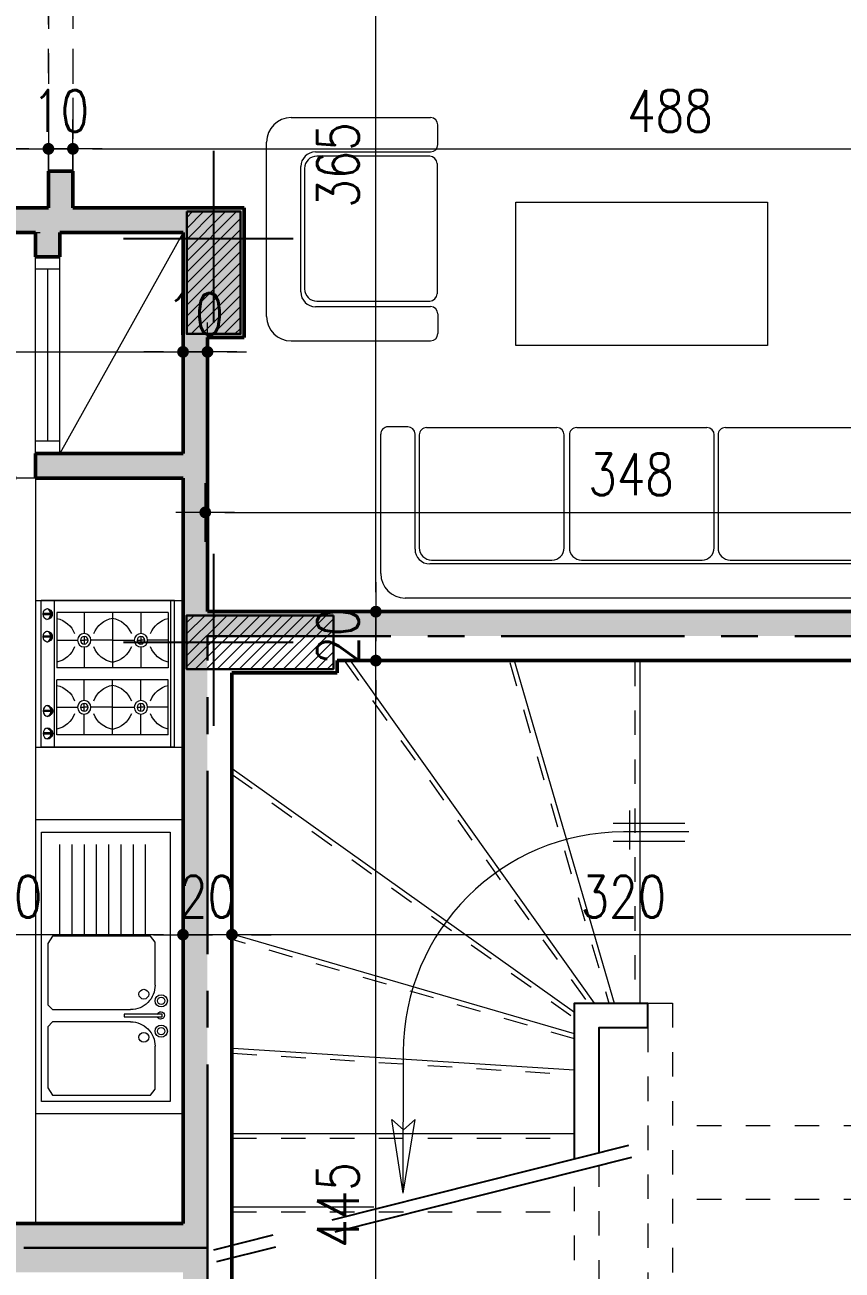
# Model space of a CAD drawing. Header units: millimetres. Extents: x 906 to 2589, y -1235 to -637.
# Drawn here: x 2552.77 to 2556.11, y -1220.7 to -1215.62 of the extents above; entities that cross this region are included whole.
import ezdxf

# ---------------------------------------------------------------- set-up
doc = ezdxf.new("R2010")
doc.units = ezdxf.units.MM
doc.linetypes.add('AXES', pattern=[2, 1.25, -0.25, 0.25, -0.25])
doc.linetypes.add('HIDDEN', pattern=[0.375, 0.25, -0.125])
doc.layers.get('DEFPOINTS').update_dxf_attribs({"color": 255, "lineweight": 13})
for name, color, linetype, lineweight in [('A-signe', 7, 'Continuous', 9), ('AXE LIMITE', 1, 'AXES', 30), ('DIM.', 4, 'Continuous', 25), ('ESCALIER', 7, 'Continuous', 20), ('FLECHE', 7, 'Continuous', 18), ('GARD- CORP', 7, 'Continuous', 25), ('inter2', 7, 'HIDDEN', 18), ('interrompu', 7, 'HIDDEN', 15), ('MENUISERIE', 7, 'Continuous', 13), ('MEUBLE', 35, 'Continuous', 15), ('MUR 0.5', 7, 'Continuous', 50), ('POTEAUX ARCH', 7, 'Continuous', 30), ('POTEAUX HACHURE', 7, 'Continuous', 15), ('SANITAIRE', 7, 'Continuous', 15)]:
    doc.layers.add(name, color=color, linetype=linetype, lineweight=lineweight)
for name, color, linetype in [('AXE', 7, 'AXES'), ('teinte 5', 200, 'Continuous'), ('TEINTE 6', 181, 'Continuous')]:
    doc.layers.add(name, color=color, linetype=linetype)
doc.styles.add('atef', font='romans.shx', dxfattribs={"width": 0.8})
doc.dimstyles.new('COTEXT', dxfattribs={"dimscale": 0, "dimtxt": 0.17, "dimasz": 0.08, "dimexe": 0.015, "dimexo": 0.015, "dimgap": 0.07, "dimtad": 1, "dimdec": 0, "dimlfac": 100, "dimzin": 0, "dimdsep": 46, "dimtxsty": 'atef', "dimblk": 'SIG2', "dimcen": 0.15, "dimse1": 1, "dimse2": 1, "dimclrd": 256, "dimclre": 6, "dimclrt": 2, "dimadec": 0, "dimazin": 0, "dimtfac": 0.5, "dimtdec": 0, "dimtix": 1, "dimtmove": 2, "dimatfit": 1, "dimldrblk": 'SIG2', "dimfxl": 0.18, "dimtolj": 1, "dimtzin": 0, "dimlwd": 18, "dimarcsym": 0})

# ---------------------------------------------------------------- blocks, each defined once
blk = doc.blocks.new('EVIER 1.20-0.60')
at = {"layer": 'SANITAIRE', "linetype": 'Continuous'}
blk.add_lwpolyline([(0, 0.6), (-1.2, 0.6), (-1.2, 0), (0, 0)], close=True, dxfattribs=at)
for points in [[(-1.15, 0.575), (-0.05, 0.575)], [(-1.15, 0.05), (-1.15, 0.575)], [(-0.05, 0.575), (-0.05, 0.05)], [(-1.095, 0.55), (-1.125, 0.53)], [(-1.125, 0.53), (-1.125, 0.13)], [(-0.845, 0.55), (-1.095, 0.55)], [(-0.825, 0.53), (-0.845, 0.55)], [(-0.825, 0.2111), (-0.825, 0.53)], [(-0.755, 0.55), (-0.775, 0.53)], [(-0.775, 0.53), (-0.775, 0.2111)], [(-0.505, 0.55), (-0.755, 0.55)], [(-0.475, 0.53), (-0.505, 0.55)], [(-0.475, 0.13), (-0.475, 0.53)], [(-0.475, 0.5), (-0.1, 0.5)], [(-0.475, 0.45), (-0.1, 0.45)], [(-0.475, 0.4), (-0.1, 0.4)], [(-0.475, 0.35), (-0.1, 0.35)], [(-0.475, 0.3), (-0.1, 0.3)], [(-0.794, 0.237), (-0.805, 0.237)], [(-0.805, 0.237), (-0.805, 0.082)], [(-0.794, 0.082), (-0.794, 0.237)], [(-0.475, 0.25), (-0.1, 0.25)], [(-0.475, 0.2), (-0.1, 0.2)], [(-1.125, 0.13), (-1.0999, 0.1111)], [(-1.0999, 0.1111), (-0.925, 0.1111)], [(-0.675, 0.1111), (-0.5001, 0.1111)], [(-0.5001, 0.111), (-0.475, 0.13)], [(-0.475, 0.15), (-0.1, 0.15)], [(-0.805, 0.082), (-0.794, 0.082)], [(-0.05, 0.05), (-1.15, 0.05)]]:
    blk.add_lwpolyline(points, dxfattribs=at)
for points in [[(-0.825, 0.2111, -0.414214), (-0.925, 0.1111)], [(-0.675, 0.1111, -0.414214), (-0.775, 0.2111)], [(-0.888, 0.1772, -1), (-0.888, 0.1372, -1), (-0.888, 0.1772)], [(-0.712, 0.1772, -1), (-0.712, 0.1372, -1), (-0.712, 0.1772)], [(-0.863, 0.111, -1), (-0.863, 0.061, -1), (-0.863, 0.111)], [(-0.7944, 0.1023, -5.432574), (-0.805, 0.1016)], [(-0.739, 0.111, -1), (-0.739, 0.061, -1), (-0.739, 0.111)], [(-0.863, 0.101, -1), (-0.863, 0.071, -1), (-0.863, 0.101)], [(-0.739, 0.101, -1), (-0.739, 0.071, -1), (-0.739, 0.101)]]:
    blk.add_lwpolyline(points, format="xyb", dxfattribs=at)
blk = doc.blocks.new('KITCHEN  AID 30')
for p, q in [((-150, 0), (150, 0)), ((-150, 0), (-150, -272.5)), ((150, 0), (150, -272.5)), ((-150, -7.5), (150, -7.5)), ((-125, -12.5), (-125, -240)), ((-125, -12.5), (-12, -12.5)), ((-68.5, -12.5), (-68.5, -54.5)), ((-12, -12.5), (-12, -240)), ((12, -12.5), (12, -240)), ((125, -12.5), (12, -12.5)), ((68.5, -12.5), (68.5, -54.5)), ((125, -12.5), (125, -240)), ((-125, -68.3), (-82.2, -68.3)), ((-76.3, -68.3), (-60.7, -68.3)), ((-68.5, -60.4), (-68.5, -68.3)), ((-68.5, -76.1), (-68.5, -68.3)), ((-54.8, -68.3), (-12, -68.3)), ((54.8, -68.3), (12, -68.3)), ((76.3, -68.3), (60.7, -68.3)), ((68.5, -60.4), (68.5, -68.3)), ((68.5, -76.1), (68.5, -68.3)), ((125, -68.3), (82.2, -68.3)), ((-68.5, -126.5), (-68.5, -82)), ((68.5, -126.5), (68.5, -82)), ((-125, -126.2), (-12, -126.2)), ((-68.5, -126), (-68.5, -170.5)), ((125, -126.2), (12, -126.2)), ((68.5, -126), (68.5, -170.5)), ((-68.5, -176.4), (-68.5, -184.2)), ((68.5, -176.4), (68.5, -184.2)), ((-125, -184.2), (-82.2, -184.2)), ((-76.3, -184.2), (-60.7, -184.2)), ((-68.5, -192.1), (-68.5, -184.2)), ((-68.5, -240), (-68.5, -198)), ((-54.8, -184.2), (-12, -184.2)), ((54.8, -184.2), (12, -184.2)), ((76.3, -184.2), (60.7, -184.2)), ((68.5, -192.1), (68.5, -184.2)), ((68.5, -240), (68.5, -198)), ((125, -184.2), (82.2, -184.2)), ((-150, -245), (150, -245)), ((-125, -240), (-12, -240)), ((-123.2, -252.5), (-123.2, -268.1)), ((-120.7, -252.5), (-120.7, -268.1)), ((-77.2, -252.5), (-77.2, -268.1)), ((-74.7, -252.5), (-74.7, -268.1)), ((125, -240), (12, -240)), ((74.7, -252.7), (74.7, -268.2)), ((77.2, -252.7), (77.2, -268.2)), ((120.7, -252.7), (120.7, -268.2)), ((123.2, -252.7), (123.2, -268.2)), ((-150, -272.5), (150, -272.5)), ((-120.7, -255.2), (-123.2, -255.2)), ((-74.7, -255.2), (-77.2, -255.2)), ((74.7, -255.4), (77.2, -255.4)), ((120.7, -255.4), (123.2, -255.4))]:
    blk.add_line(p, q)
for centre, radius in [((-68.5, -68.3), 13.7), ((-68.5, -68.3), 7.82), ((68.5, -68.3), 13.7), ((68.5, -68.3), 7.82), ((-68.5, -184.2), 13.7), ((-68.5, -184.2), 7.82), ((68.5, -184.2), 13.7), ((68.5, -184.2), 7.82)]:
    blk.add_circle(centre, radius)
for centre, start, end in [((-63.7, -1.3), 192.7674, 248.8188), ((-73.3, -1.3), 291.1812, 347.2326), ((73.3, -1.3), 192.7674, 248.8188), ((63.7, -1.3), 291.1812, 347.2326), ((-63.7, -135.2), 111.1812, 170.1161), ((-73.3, -135.2), 9.8839, 68.8188), ((73.3, -135.2), 111.1812, 170.1161), ((63.7, -135.2), 9.8839, 68.8188), ((-63.7, -117.3), 189.8839, 248.8188), ((-73.3, -117.3), 291.1812, 350.1161), ((73.3, -117.3), 189.8839, 248.8188), ((63.7, -117.3), 291.1812, 350.1161), ((-63.7, -251.2), 111.1812, 167.2326), ((-73.3, -251.2), 12.7674, 68.8188), ((73.3, -251.2), 111.1812, 167.2326), ((63.7, -251.2), 12.7674, 68.8188)]:
    blk.add_arc(centre, 50.7, start, end)
for centre in [(-122, -259.4), (-76, -259.4)]:
    blk.add_ellipse(centre, major_axis=(-11.1, 0), ratio=0.7838)
for centre, major_axis, ratio, start_param, end_param in [((-122, -261.2), (-11.1, 0), 0.7838, 3.244352, 6.180426), ((-122, -254.5), (-8.35, 0), 0.700025, 3.302477, 6.122301), ((-76, -261.2), (-11.1, 0), 0.7838, 3.244352, 6.180426), ((-76, -254.5), (-8.35, 0), 0.700025, 3.302477, 6.122301)]:
    blk.add_ellipse(centre, major_axis=major_axis, ratio=ratio, start_param=start_param, end_param=end_param)
at = {"extrusion": (0, 0, -1)}
for centre in [(76, -259.6), (122, -259.6)]:
    blk.add_ellipse(centre, major_axis=(11.1, 0), ratio=0.7838, dxfattribs=at)
for centre, major_axis, ratio, start_param, end_param in [((76, -261.4), (11.1, 0), 0.7838, 3.244352, 6.180426), ((76, -254.7), (8.35, 0), 0.700025, 3.302477, 6.122301), ((122, -261.4), (11.1, 0), 0.7838, 3.244352, 6.180426), ((122, -254.7), (8.35, 0), 0.700025, 3.302477, 6.122301)]:
    blk.add_ellipse(centre, major_axis=major_axis, ratio=ratio, start_param=start_param, end_param=end_param, dxfattribs=at)
blk = doc.blocks.new('SIG2')
at = {"layer": 'A-signe'}
for p, q in [((0, 1.5), (0, 0.5)), ((-1.5, 0), (-0.5, 0)), ((-0.5, 0), (0.5, 0)), ((0, 0.5), (0, -0.5)), ((0.5, 0), (1.5, 0)), ((0, -0.5), (0, -1.5))]:
    blk.add_line(p, q, dxfattribs=at)
at = {"layer": 'A-signe', "const_width": 0.3}
blk.add_lwpolyline([(-0.15, 0, 1), (0.15, 0, 1)], format="xyb", close=True, dxfattribs=at)
blk = doc.blocks.new('*D1216')
at = {"layer": 'DEFPOINTS', "color": 0, "transparency": 16777216}
for p in [(2552.8628, -1216.1226), (2548.6628, -1216.364), (2552.8628, -1216.364)]:
    blk.add_point(p, dxfattribs=at)
at = {"layer": 'DIM.', "lineweight": 18, "transparency": 16777216}
blk.add_line((2548.7428, -1216.1226), (2552.7828, -1216.1226), dxfattribs=at)
at = {"layer": 'DIM.', "lineweight": 18, "transparency": 16777216, "xscale": 0.08, "yscale": 0.08, "zscale": 0.08, "rotation": 180}
blk.add_blockref('SIG2', (2548.6628, -1216.1226), dxfattribs=at)
at = {"layer": 'DIM.', "lineweight": 18, "transparency": 16777216, "xscale": 0.08, "yscale": 0.08, "zscale": 0.08}
blk.add_blockref('SIG2', (2552.8628, -1216.1226), dxfattribs=at)
at = {"layer": 'DIM.', "color": 2, "transparency": 16777216, "insert": (2550.7628, -1215.9676), "char_height": 0.17, "attachment_point": 5, "style": 'atef'}
blk.add_mtext('\\A1;420', dxfattribs=at)
blk = doc.blocks.new('*D1217')
at = {"layer": 'DEFPOINTS', "color": 0, "transparency": 16777216}
for p in [(2552.9628, -1216.1226), (2552.8628, -1216.364), (2552.9628, -1216.364)]:
    blk.add_point(p, dxfattribs=at)
at = {"layer": 'DIM.', "lineweight": 18, "transparency": 16777216}
for p, q in [((2552.7828, -1216.1226), (2552.7028, -1216.1226)), ((2552.8628, -1216.1226), (2552.9628, -1216.1226)), ((2553.0428, -1216.1226), (2553.1228, -1216.1226))]:
    blk.add_line(p, q, dxfattribs=at)
at = {"layer": 'DIM.', "lineweight": 18, "transparency": 16777216, "xscale": 0.08, "yscale": 0.08, "zscale": 0.08}
blk.add_blockref('SIG2', (2552.8628, -1216.1226), dxfattribs=at)
at = {"layer": 'DIM.', "lineweight": 18, "transparency": 16777216, "xscale": 0.08, "yscale": 0.08, "zscale": 0.08, "rotation": 180}
blk.add_blockref('SIG2', (2552.9628, -1216.1226), dxfattribs=at)
at = {"layer": 'DIM.', "color": 2, "transparency": 16777216, "insert": (2552.9128, -1215.9676), "char_height": 0.17, "attachment_point": 5, "style": 'atef'}
blk.add_mtext('\\A1;10', dxfattribs=at)
blk = doc.blocks.new('*D1218')
at = {"layer": 'DEFPOINTS', "color": 0, "transparency": 16777216}
for p in [(2557.8428, -1216.1226), (2552.9628, -1216.364), (2557.8428, -1216.4353)]:
    blk.add_point(p, dxfattribs=at)
at = {"layer": 'DIM.', "lineweight": 18, "transparency": 16777216}
blk.add_line((2553.0428, -1216.1226), (2557.7628, -1216.1226), dxfattribs=at)
at = {"layer": 'DIM.', "lineweight": 18, "transparency": 16777216, "xscale": 0.08, "yscale": 0.08, "zscale": 0.08, "rotation": 180}
blk.add_blockref('SIG2', (2552.9628, -1216.1226), dxfattribs=at)
at = {"layer": 'DIM.', "lineweight": 18, "transparency": 16777216, "xscale": 0.08, "yscale": 0.08, "zscale": 0.08}
blk.add_blockref('SIG2', (2557.8428, -1216.1226), dxfattribs=at)
at = {"layer": 'DIM.', "color": 2, "transparency": 16777216, "insert": (2555.4028, -1215.9676), "char_height": 0.17, "attachment_point": 5, "style": 'atef'}
blk.add_mtext('\\A1;488', dxfattribs=at)
blk = doc.blocks.new('*D1111')
at = {"layer": 'DEFPOINTS', "color": 0, "transparency": 16777216}
for p in [(2554.2009, -1218.214), (2554.4844, -1218.214), (2554.1275, -1222.664)]:
    blk.add_point(p, dxfattribs=at)
at = {"layer": 'DIM.', "lineweight": 18, "transparency": 16777216}
blk.add_line((2554.2009, -1222.584), (2554.2009, -1218.294), dxfattribs=at)
at = {"layer": 'DIM.', "lineweight": 18, "transparency": 16777216, "xscale": 0.08, "yscale": 0.08, "zscale": 0.08}
for p, rotation in [((2554.2009, -1218.214), 90), ((2554.2009, -1222.664), 270)]:
    blk.add_blockref('SIG2', p, dxfattribs=dict(at, rotation=rotation))
at = {"layer": 'DIM.', "color": 2, "transparency": 16777216, "insert": (2554.0459, -1220.439), "char_height": 0.17, "attachment_point": 5, "rotation": 90, "style": 'atef'}
blk.add_mtext('\\A1;445', dxfattribs=at)
blk = doc.blocks.new('*D1112')
at = {"layer": 'DEFPOINTS', "color": 0, "transparency": 16777216}
for p in [(2554.2009, -1218.014), (2554.4211, -1218.014), (2554.4211, -1218.214)]:
    blk.add_point(p, dxfattribs=at)
at = {"layer": 'DIM.', "lineweight": 18, "transparency": 16777216}
for p, q in [((2554.2009, -1217.934), (2554.2009, -1217.854)), ((2554.2009, -1218.214), (2554.2009, -1218.014)), ((2554.2009, -1218.294), (2554.2009, -1218.374))]:
    blk.add_line(p, q, dxfattribs=at)
at = {"layer": 'DIM.', "lineweight": 18, "transparency": 16777216, "xscale": 0.08, "yscale": 0.08, "zscale": 0.08}
for p, rotation in [((2554.2009, -1218.014), 270), ((2554.2009, -1218.214), 90)]:
    blk.add_blockref('SIG2', p, dxfattribs=dict(at, rotation=rotation))
at = {"layer": 'DIM.', "color": 2, "transparency": 16777216, "insert": (2554.0459, -1218.114), "char_height": 0.17, "attachment_point": 5, "rotation": 90, "style": 'atef'}
blk.add_mtext('\\A1;20', dxfattribs=at)
blk = doc.blocks.new('*D1113')
at = {"layer": 'DEFPOINTS', "color": 0, "transparency": 16777216}
for p in [(2554.2009, -1214.364), (2554.4267, -1214.364), (2554.4211, -1218.014)]:
    blk.add_point(p, dxfattribs=at)
at = {"layer": 'DIM.', "lineweight": 18, "transparency": 16777216}
blk.add_line((2554.2009, -1217.934), (2554.2009, -1214.444), dxfattribs=at)
at = {"layer": 'DIM.', "lineweight": 18, "transparency": 16777216, "xscale": 0.08, "yscale": 0.08, "zscale": 0.08}
for p, rotation in [((2554.2009, -1214.364), 90), ((2554.2009, -1218.014), 270)]:
    blk.add_blockref('SIG2', p, dxfattribs=dict(at, rotation=rotation))
at = {"layer": 'DIM.', "color": 2, "transparency": 16777216, "insert": (2554.0459, -1216.189), "char_height": 0.17, "attachment_point": 5, "rotation": 90, "style": 'atef'}
blk.add_mtext('\\A1;365', dxfattribs=at)
blk = doc.blocks.new('*D1166')
at = {"layer": 'DEFPOINTS', "color": 0, "transparency": 16777216}
for p in [(2553.6128, -1218.9031), (2553.6128, -1219.334), (2556.8128, -1219.6926)]:
    blk.add_point(p, dxfattribs=at)
at = {"layer": 'DIM.', "lineweight": 18, "transparency": 16777216}
blk.add_line((2556.7328, -1219.334), (2553.6928, -1219.334), dxfattribs=at)
at = {"layer": 'DIM.', "lineweight": 18, "transparency": 16777216, "xscale": 0.08, "yscale": 0.08, "zscale": 0.08, "rotation": 180}
blk.add_blockref('SIG2', (2553.6128, -1219.334), dxfattribs=at)
at = {"layer": 'DIM.', "lineweight": 18, "transparency": 16777216, "xscale": 0.08, "yscale": 0.08, "zscale": 0.08}
blk.add_blockref('SIG2', (2556.8128, -1219.334), dxfattribs=at)
at = {"layer": 'DIM.', "color": 2, "transparency": 16777216, "insert": (2555.2128, -1219.179), "char_height": 0.17, "attachment_point": 5, "style": 'atef'}
blk.add_mtext('\\A1;320', dxfattribs=at)
blk = doc.blocks.new('*D1307')
at = {"layer": 'DEFPOINTS', "color": 0, "transparency": 16777216}
for p in [(2553.4128, -1218.6896), (2553.6128, -1218.8884), (2553.4128, -1219.334)]:
    blk.add_point(p, dxfattribs=at)
at = {"layer": 'DIM.', "lineweight": 18, "transparency": 16777216}
for p, q in [((2553.3328, -1219.334), (2553.2528, -1219.334)), ((2553.6128, -1219.334), (2553.4128, -1219.334)), ((2553.6928, -1219.334), (2553.7728, -1219.334))]:
    blk.add_line(p, q, dxfattribs=at)
at = {"layer": 'DIM.', "lineweight": 18, "transparency": 16777216, "xscale": 0.08, "yscale": 0.08, "zscale": 0.08}
blk.add_blockref('SIG2', (2553.4128, -1219.334), dxfattribs=at)
at = {"layer": 'DIM.', "lineweight": 18, "transparency": 16777216, "xscale": 0.08, "yscale": 0.08, "zscale": 0.08, "rotation": 180}
blk.add_blockref('SIG2', (2553.6128, -1219.334), dxfattribs=at)
at = {"layer": 'DIM.', "color": 2, "transparency": 16777216, "insert": (2553.5128, -1219.179), "char_height": 0.17, "attachment_point": 5, "style": 'atef'}
blk.add_mtext('\\A1;20', dxfattribs=at)
blk = doc.blocks.new('*D1308')
at = {"layer": 'DEFPOINTS', "color": 0, "transparency": 16777216}
for p in [(2553.4128, -1218.6896), (2551.9128, -1219.264), (2551.9128, -1219.334)]:
    blk.add_point(p, dxfattribs=at)
at = {"layer": 'DIM.', "lineweight": 18, "transparency": 16777216}
blk.add_line((2553.3328, -1219.334), (2551.9928, -1219.334), dxfattribs=at)
at = {"layer": 'DIM.', "lineweight": 18, "transparency": 16777216, "xscale": 0.08, "yscale": 0.08, "zscale": 0.08, "rotation": 180}
blk.add_blockref('SIG2', (2551.9128, -1219.334), dxfattribs=at)
at = {"layer": 'DIM.', "lineweight": 18, "transparency": 16777216, "xscale": 0.08, "yscale": 0.08, "zscale": 0.08}
blk.add_blockref('SIG2', (2553.4128, -1219.334), dxfattribs=at)
at = {"layer": 'DIM.', "color": 2, "transparency": 16777216, "insert": (2552.6628, -1219.179), "char_height": 0.17, "attachment_point": 5, "style": 'atef'}
blk.add_mtext('\\A1;150', dxfattribs=at)
blk = doc.blocks.new('*D1309')
at = {"layer": 'DEFPOINTS', "color": 0, "transparency": 16777216}
for p in [(2553.4128, -1216.9524), (2550.9128, -1217.268), (2553.4128, -1217.268)]:
    blk.add_point(p, dxfattribs=at)
at = {"layer": 'DIM.', "lineweight": 18, "transparency": 16777216}
blk.add_line((2550.9928, -1216.9524), (2553.3328, -1216.9524), dxfattribs=at)
at = {"layer": 'DIM.', "lineweight": 18, "transparency": 16777216, "xscale": 0.08, "yscale": 0.08, "zscale": 0.08, "rotation": 180}
blk.add_blockref('SIG2', (2550.9128, -1216.9524), dxfattribs=at)
at = {"layer": 'DIM.', "lineweight": 18, "transparency": 16777216, "xscale": 0.08, "yscale": 0.08, "zscale": 0.08}
blk.add_blockref('SIG2', (2553.4128, -1216.9524), dxfattribs=at)
at = {"layer": 'DIM.', "color": 2, "transparency": 16777216, "insert": (2552.1628, -1216.7974), "char_height": 0.17, "attachment_point": 5, "style": 'atef'}
blk.add_mtext('\\A1;250', dxfattribs=at)
blk = doc.blocks.new('*D1310')
at = {"layer": 'DEFPOINTS', "color": 0, "transparency": 16777216}
for p in [(2553.5128, -1216.9524), (2553.4128, -1217.268), (2553.5128, -1218.014)]:
    blk.add_point(p, dxfattribs=at)
at = {"layer": 'DIM.', "lineweight": 18, "transparency": 16777216}
for p, q in [((2553.3328, -1216.9524), (2553.2528, -1216.9524)), ((2553.4128, -1216.9524), (2553.5128, -1216.9524)), ((2553.5928, -1216.9524), (2553.6728, -1216.9524))]:
    blk.add_line(p, q, dxfattribs=at)
at = {"layer": 'DIM.', "lineweight": 18, "transparency": 16777216, "xscale": 0.08, "yscale": 0.08, "zscale": 0.08}
blk.add_blockref('SIG2', (2553.4128, -1216.9524), dxfattribs=at)
at = {"layer": 'DIM.', "lineweight": 18, "transparency": 16777216, "xscale": 0.08, "yscale": 0.08, "zscale": 0.08, "rotation": 180}
blk.add_blockref('SIG2', (2553.5128, -1216.9524), dxfattribs=at)
at = {"layer": 'DIM.', "color": 2, "transparency": 16777216, "insert": (2553.4628, -1216.7974), "char_height": 0.17, "attachment_point": 5, "style": 'atef'}
blk.add_mtext('\\A1;10', dxfattribs=at)
blk = doc.blocks.new('*D1167')
at = {"layer": 'DEFPOINTS', "color": 0, "transparency": 16777216}
for p in [(2556.9842, -1217.6083), (2553.5038, -1218.67), (2556.9842, -1218.67)]:
    blk.add_point(p, dxfattribs=at)
at = {"layer": 'DIM.', "lineweight": 18, "transparency": 16777216}
blk.add_line((2553.5838, -1217.6083), (2556.9042, -1217.6083), dxfattribs=at)
at = {"layer": 'DIM.', "lineweight": 18, "transparency": 16777216, "xscale": 0.08, "yscale": 0.08, "zscale": 0.08, "rotation": 180}
blk.add_blockref('SIG2', (2553.5038, -1217.6083), dxfattribs=at)
at = {"layer": 'DIM.', "lineweight": 18, "transparency": 16777216, "xscale": 0.08, "yscale": 0.08, "zscale": 0.08}
blk.add_blockref('SIG2', (2556.9842, -1217.6083), dxfattribs=at)
at = {"layer": 'DIM.', "color": 2, "transparency": 16777216, "insert": (2555.244, -1217.4533), "char_height": 0.17, "attachment_point": 5, "style": 'atef'}
blk.add_mtext('\\A1;348', dxfattribs=at)
blk = doc.blocks.new('*D1334')
at = {"layer": 'DEFPOINTS', "color": 0, "transparency": 16777216}
for p in [(2552.7085, -1216.464), (2552.8099, -1216.464), (2552.8099, -1217.4679)]:
    blk.add_point(p, dxfattribs=at)
at = {"layer": 'DIM.', "lineweight": 18, "transparency": 16777216}
blk.add_line((2552.7085, -1217.3879), (2552.7085, -1216.544), dxfattribs=at)
at = {"layer": 'DIM.', "lineweight": 18, "transparency": 16777216, "xscale": 0.08, "yscale": 0.08, "zscale": 0.08}
for p, rotation in [((2552.7085, -1216.464), 90), ((2552.7085, -1217.4679), 270)]:
    blk.add_blockref('SIG2', p, dxfattribs=dict(at, rotation=rotation))
at = {"layer": 'DIM.', "color": 2, "transparency": 16777216, "insert": (2552.5535, -1216.966), "char_height": 0.17, "attachment_point": 5, "rotation": 90, "style": 'atef'}
blk.add_mtext('\\A1;100', dxfattribs=at)
blk = doc.blocks.new('Sofa3P')
for p, q in [((-0.9625, 0), (0.9625, 0)), ((-1.0625, -0.1), (-1.0625, -0.6699)), ((1.0625, -0.1), (1.0625, -0.6699)), ((-0.8625, -0.14), (0.8625, -0.14)), ((-0.9225, -0.2), (-0.9225, -0.6699)), ((-0.3659, -0.1553), (-0.8582, -0.1553)), ((0.2417, -0.1553), (-0.2505, -0.1553)), ((0.855, -0.1553), (0.3627, -0.1553)), ((0.9225, -0.2), (0.9225, -0.6699)), ((-0.9082, -0.2053), (-0.9082, -0.6667)), ((-0.3159, -0.6667), (-0.3159, -0.2053)), ((-0.3005, -0.2053), (-0.3005, -0.6667)), ((0.2917, -0.6667), (0.2917, -0.2053)), ((0.3127, -0.2053), (0.3127, -0.6667)), ((0.905, -0.6667), (0.905, -0.2053)), ((-0.9525, -0.6999), (-1.0325, -0.6999)), ((-0.3459, -0.6967), (-0.8782, -0.6967)), ((0.2617, -0.6967), (-0.2705, -0.6967)), ((0.875, -0.6967), (0.3427, -0.6967)), ((0.9525, -0.6999), (1.0325, -0.6999))]:
    blk.add_line(p, q)
for centre, radius, start, end in [((-0.9625, -0.1), 0.1, 90, 180), ((0.9625, -0.1), 0.1, 0, 90), ((-0.8625, -0.2), 0.06, 90, 180), ((0.8625, -0.2), 0.06, 0, 90), ((-0.8582, -0.2053), 0.05, 90, 180), ((-0.3659, -0.2053), 0.05, 0, 90), ((-0.2505, -0.2053), 0.05, 90, 180), ((0.2417, -0.2053), 0.05, 0, 90), ((0.3627, -0.2053), 0.05, 90, 180), ((0.855, -0.2053), 0.05, 0, 90), ((-1.0325, -0.6699), 0.03, 180, 270), ((-0.9525, -0.6699), 0.03, 270, 0), ((-0.8782, -0.6667), 0.03, 180, 270), ((-0.3459, -0.6667), 0.03, 270, 0), ((-0.2705, -0.6667), 0.03, 180, 270), ((0.2617, -0.6667), 0.03, 270, 0), ((0.3427, -0.6667), 0.03, 180, 270), ((0.875, -0.6667), 0.03, 270, 0), ((0.9525, -0.6699), 0.03, 180, 270), ((1.0325, -0.6699), 0.03, 270, 0)]:
    blk.add_arc(centre, radius, start, end)
blk = doc.blocks.new('Sofa1P')
for p, q in [((-0.3562, 0), (0.3562, 0)), ((-0.4562, -0.1), (-0.4562, -0.6699)), ((0.4562, -0.1), (0.4562, -0.6699)), ((-0.2563, -0.14), (0.2563, -0.14)), ((-0.3162, -0.2), (-0.3162, -0.6699)), ((0.2487, -0.1553), (-0.2436, -0.1553)), ((0.3162, -0.2), (0.3162, -0.6699)), ((-0.2936, -0.2053), (-0.2936, -0.6667)), ((0.2987, -0.6667), (0.2987, -0.2053)), ((-0.3462, -0.6999), (-0.4262, -0.6999)), ((0.2687, -0.6967), (-0.2636, -0.6967)), ((0.3462, -0.6999), (0.4262, -0.6999))]:
    blk.add_line(p, q)
for centre, radius, start, end in [((-0.3562, -0.1), 0.1, 90, 180), ((0.3562, -0.1), 0.1, 0, 90), ((-0.2563, -0.2), 0.06, 90, 180), ((0.2563, -0.2), 0.06, 0, 90), ((-0.2436, -0.2053), 0.05, 90, 180), ((0.2487, -0.2053), 0.05, 0, 90), ((-0.4262, -0.6699), 0.03, 180, 270), ((-0.3462, -0.6699), 0.03, 270, 0), ((-0.2636, -0.6667), 0.03, 180, 270), ((0.2687, -0.6667), 0.03, 270, 0), ((0.3462, -0.6699), 0.03, 180, 270), ((0.4262, -0.6699), 0.03, 270, 0)]:
    blk.add_arc(centre, radius, start, end)

msp = doc.modelspace()

# ---------------------------------------------------------------- hatches: boundary and pattern name
at = {"layer": 'POTEAUX HACHURE'}
h = msp.add_hatch(dxfattribs=at)
h.set_pattern_fill('ANSI31', color=256, scale=0.01)
h.set_pattern_definition([(45, (1437.954863, -322.498674), (-0.0224506403, 0.0224506403), [])])
h.paths.add_polyline_path([(2553.428, -1216.3791), (2553.6481, -1216.3791), (2553.6481, -1216.879), (2553.428, -1216.879)])
h = msp.add_hatch(dxfattribs=at)
h.set_pattern_fill('ANSI31', color=256, scale=0.01)
h.set_pattern_definition([(45, (1451.70504, -317.948646), (-0.0224506403, 0.0224506403), [])])
h.paths.add_polyline_path([(2554.0278, -1218.029), (2553.4277, -1218.029), (2553.4277, -1218.2489), (2554.0278, -1218.2489)])
at = {"layer": 'teinte 5'}
h = msp.add_hatch(color=256, dxfattribs=at)
h.dxf.hatch_style = 1
h.paths.add_polyline_path([(2553.5129, -1220.614), (2550.6628, -1220.614), (2550.6628, -1220.7639), (2551.0929, -1220.7639), (2551.0929, -1220.714), (2551.6628, -1220.714), (2551.6628, -1220.814), (2551.9128, -1220.814), (2551.9128, -1220.714), (2553.4128, -1220.714), (2553.4128, -1223.7602), (2552.8099, -1223.7602), (2552.8099, -1223.8602), (2553.4128, -1223.8602), (2553.4128, -1224.764), (2552.9099, -1224.764), (2552.9099, -1224.664), (2552.8099, -1224.664), (2552.8099, -1224.764), (2552.7233, -1224.764), (2552.7233, -1224.864), (2553.5169, -1224.864), (2554.0424, -1225.3895), (2553.9363, -1225.4956), (2554.007, -1225.5663), (2554.1093, -1225.464), (2555.9628, -1225.464), (2555.9628, -1225.5253), (2556.0628, -1225.5253), (2556.0628, -1225.364), (2554.1583, -1225.364), (2553.5128, -1224.7186)])
at = {"layer": 'TEINTE 6'}
h = msp.add_hatch(color=256, dxfattribs=at)
h.dxf.hatch_style = 1
h.paths.add_polyline_path([(2553.663, -1216.364), (2552.9628, -1216.364), (2552.9628, -1216.214), (2552.8628, -1216.214), (2552.8628, -1216.364), (2552.7233, -1216.364), (2552.7233, -1216.464), (2552.8099, -1216.464), (2552.8099, -1216.564), (2552.9099, -1216.564), (2552.9099, -1216.464), (2553.4128, -1216.464), (2553.4128, -1217.3679), (2552.8099, -1217.3679), (2552.8099, -1217.4679), (2553.4128, -1217.4679), (2553.4128, -1220.514), (2551.9128, -1220.514), (2551.9128, -1220.414), (2551.6628, -1220.414), (2551.6628, -1220.514), (2550.6628, -1220.514), (2550.6628, -1220.614), (2553.5128, -1220.614), (2553.5128, -1218.114), (2557.0346, -1218.114), (2557.124, -1218.0246), (2557.0533, -1217.9539), (2556.9932, -1218.014), (2553.5128, -1218.014), (2553.5128, -1216.8941), (2553.663, -1216.8941)])

# ---------------------------------------------------------------- linework, layer by layer
at = {"layer": 'AXE'}
for p, q in [((2553.5378, -1216.1309), (2553.5378, -1216.8339)), ((2553.1695, -1216.489), (2553.8627, -1216.489)), ((2553.5378, -1217.7771), (2553.5378, -1218.4801)), ((2553.1695, -1218.139), (2553.8627, -1218.139)), ((2555.2339, -1220.1962), (2553.5374, -1220.6232)), ((2555.2461, -1220.2447), (2553.5496, -1220.6716))]:
    msp.add_line(p, q, dxfattribs=at)
at = {"layer": 'AXE LIMITE', "ltscale": 0.6}
for points in [[(2550.6628, -1220.614), (2553.5128, -1220.614), (2553.5128, -1218.114), (2557.0346, -1218.114), (2558.0428, -1217.1059), (2557.9428, -1217.0059), (2557.9428, -1212.914)], [(2556.2128, -1229.2761), (2556.0878, -1229.2761), (2556.0878, -1226.5945), (2556.0628, -1226.5945), (2556.0628, -1225.364), (2554.1583, -1225.364), (2553.5128, -1224.7186), (2553.5129, -1220.614), (2550.6628, -1220.614)]]:
    msp.add_lwpolyline(points, dxfattribs=at)
at = {"layer": 'ESCALIER'}
for p, q in [((2554.0964, -1218.214), (2555.0927, -1219.614)), ((2554.7666, -1218.214), (2555.1746, -1219.614)), ((2555.2792, -1218.214), (2555.2792, -1219.614)), ((2553.6131, -1218.6545), (2555.0132, -1219.651)), ((2555.0132, -1219.739), (2553.6131, -1219.3326)), ((2553.616, -1219.7984), (2555.0131, -1219.8861)), ((2553.6133, -1220.1461), (2555.0132, -1220.1461)), ((2553.6133, -1220.4461), (2554.1928, -1220.4461))]:
    msp.add_line(p, q, dxfattribs=at)
at = {"layer": 'FLECHE'}
for p, q in [((2555.2374, -1218.8261), (2555.2374, -1218.9858)), ((2555.1703, -1218.878), (2555.4642, -1218.878)), ((2555.4801, -1218.9141), (2555.2132, -1218.9141)), ((2555.1703, -1218.9515), (2555.4642, -1218.9515)), ((2554.3131, -1220.3902), (2554.3137, -1219.809))]:
    msp.add_line(p, q, dxfattribs=at)
for points in [[(2554.3131, -1220.3902), (2554.2663, -1220.0893), (2554.3137, -1220.1309)], [(2554.3131, -1220.3902), (2554.3614, -1220.0895), (2554.3137, -1220.1309)]]:
    msp.add_lwpolyline(points, dxfattribs=at)
msp.add_arc((2555.2132, -1219.8141), 0.9, 90, 180, dxfattribs=at)
at = {"layer": 'GARD- CORP'}
msp.add_line((2555.3132, -1219.714), (2555.3132, -1219.614), dxfattribs=at)
for points in [[(2555.0132, -1220.2517), (2555.0132, -1219.614), (2555.3132, -1219.614)], [(2555.1132, -1220.2266), (2555.1132, -1219.714), (2555.3132, -1219.714)]]:
    msp.add_lwpolyline(points, dxfattribs=at)
at = {"layer": 'inter2', "ltscale": 0.5}
for p, q in [((2552.863, -1215.2819), (2552.863, -1216.2819)), ((2552.963, -1215.2819), (2552.963, -1216.2819))]:
    msp.add_line(p, q, dxfattribs=at)
at = {"layer": 'interrompu', "ltscale": 0.2}
for p, q in [((2552.8628, -1216.214), (2552.8628, -1215.314)), ((2552.9628, -1215.314), (2552.9628, -1216.214)), ((2554.0718, -1218.214), (2555.0681, -1219.614)), ((2554.748, -1218.2217), (2555.1537, -1219.614)), ((2555.2592, -1218.2178), (2555.2592, -1219.614)), ((2553.6133, -1218.6792), (2555.0132, -1219.6755)), ((2555.0132, -1219.7598), (2553.6133, -1219.3535)), ((2553.6147, -1219.8184), (2555.0118, -1219.9061)), ((2556.8131, -1220.1158), (2555.4132, -1220.1158)), ((2553.6133, -1220.1661), (2555.0132, -1220.1661)), ((2556.8131, -1220.4158), (2555.4132, -1220.4158)), ((2553.6133, -1220.4661), (2555.0132, -1220.4661))]:
    msp.add_line(p, q, dxfattribs=at)
for points in [[(2555.3132, -1219.614), (2555.4132, -1219.614), (2555.4132, -1221.264), (2555.0132, -1221.264), (2555.0132, -1220.3033)], [(2555.3132, -1219.714), (2555.3132, -1221.164), (2555.1132, -1221.164), (2555.1132, -1220.2781)]]:
    msp.add_lwpolyline(points, dxfattribs=at)
at = {"layer": 'MENUISERIE'}
for p, q in [((2553.4128, -1216.464), (2552.9099, -1217.3679)), ((2552.8099, -1217.3679), (2552.8099, -1216.564)), ((2552.9099, -1217.3679), (2552.9099, -1216.564)), ((2552.9099, -1216.614), (2552.8099, -1216.614)), ((2552.8599, -1217.3179), (2552.8599, -1216.614)), ((2552.9099, -1217.3179), (2552.8099, -1217.3179))]:
    msp.add_line(p, q, dxfattribs=at)
at = {"layer": 'MEUBLE'}
msp.add_lwpolyline([(2554.7735, -1216.9258), (2554.7735, -1216.3409), (2555.8013, -1216.3409), (2555.8013, -1216.9258)], close=True, dxfattribs=at)
at = {"layer": 'MUR 0.5'}
for p, q in [((2552.8628, -1216.214), (2552.8628, -1216.364)), ((2552.8628, -1216.214), (2552.9628, -1216.214)), ((2552.9628, -1216.214), (2552.9628, -1216.364)), ((2552.7233, -1216.364), (2552.8628, -1216.364)), ((2552.9628, -1216.364), (2553.663, -1216.364)), ((2553.663, -1216.364), (2553.663, -1216.8941)), ((2552.7233, -1216.464), (2552.8099, -1216.464)), ((2552.8099, -1216.564), (2552.8099, -1216.464)), ((2552.9099, -1216.464), (2553.4128, -1216.464)), ((2552.9099, -1216.564), (2552.9099, -1216.464)), ((2553.4128, -1216.464), (2553.4128, -1217.3679)), ((2552.8099, -1216.564), (2552.9099, -1216.564)), ((2553.5128, -1216.8941), (2553.5128, -1218.014)), ((2553.5128, -1216.8941), (2553.663, -1216.8941)), ((2552.8099, -1217.4679), (2552.8099, -1217.3679)), ((2553.4128, -1217.3679), (2552.8099, -1217.3679)), ((2553.4128, -1217.4679), (2552.8099, -1217.4679)), ((2553.4128, -1217.4679), (2553.4128, -1220.514)), ((2553.5128, -1218.014), (2556.9932, -1218.014)), ((2554.0428, -1218.214), (2556.4328, -1218.214)), ((2554.0428, -1218.214), (2554.0428, -1218.264)), ((2553.6128, -1218.264), (2553.6128, -1222.614)), ((2554.0428, -1218.264), (2553.6128, -1218.264)), ((2551.9128, -1220.514), (2553.4128, -1220.514))]:
    msp.add_line(p, q, dxfattribs=at)
at = {"layer": 'POTEAUX ARCH'}
for points in [[(2553.428, -1216.3791), (2553.6481, -1216.3791), (2553.6481, -1216.879), (2553.428, -1216.879)], [(2554.0278, -1218.029), (2553.4277, -1218.029), (2553.4277, -1218.2489), (2554.0278, -1218.2489)]]:
    msp.add_lwpolyline(points, close=True, dxfattribs=at)
at = {"layer": 'SANITAIRE'}
for p, q in [((2552.8099, -1217.4679), (2552.8099, -1220.514)), ((2552.8099, -1217.9679), (2553.41, -1217.9679)), ((2552.8099, -1218.5679), (2553.41, -1218.5679))]:
    msp.add_line(p, q, dxfattribs=at)

# ---------------------------------------------------------------- block references
at = {"layer": 'MEUBLE'}
for name, p, rotation in [('Sofa1P', (2553.7544, -1216.4513), 90), ('Sofa3P', (2555.2835, -1217.9585), 180)]:
    msp.add_blockref(name, p, dxfattribs=dict(at, rotation=rotation))
at = {"layer": 'SANITAIRE', "xscale": -0.002, "yscale": 0.002, "zscale": 0.002, "rotation": 270}
msp.add_blockref('KITCHEN  AID 30', (2553.3775, -1218.2679), dxfattribs=at)
at = {"layer": 'SANITAIRE', "rotation": 90.00000000000001}
msp.add_blockref('EVIER 1.20-0.60', (2553.4099, -1218.8652), dxfattribs=at)

# ---------------------------------------------------------------- dimensions: what is measured, and where the dimension line sits
at = {"layer": 'DIM.'}
for base, p1, p2, picture, middle in [((2554.2009, -1214.364), (2554.4211, -1218.014), (2554.4267, -1214.364), '*D1113', (2554.0459, -1216.189)), ((2552.7085, -1216.464), (2552.8099, -1217.4679), (2552.8099, -1216.464), '*D1334', (2552.5535, -1216.966)), ((2554.2009, -1218.014), (2554.4211, -1218.214), (2554.4211, -1218.014), '*D1112', (2554.0459, -1218.114)), ((2554.2009, -1218.214), (2554.1275, -1222.664), (2554.4844, -1218.214), '*D1111', (2554.0459, -1220.439))]:
    dim = msp.add_linear_dim(base=base, p1=p1, p2=p2, angle=90, dimstyle='COTEXT', override={"dimscale": 1}, dxfattribs=at)
    dim.commit()
    dim.dimension.update_dxf_attribs({"geometry": picture, "text_midpoint": middle})
for base, p1, p2, picture, middle in [((2552.8628, -1216.1226), (2548.6628, -1216.364), (2552.8628, -1216.364), '*D1216', (2550.7628, -1215.9676)), ((2552.9628, -1216.1226), (2552.8628, -1216.364), (2552.9628, -1216.364), '*D1217', (2552.9128, -1215.9676)), ((2557.8428, -1216.1226), (2552.9628, -1216.364), (2557.8428, -1216.4353), '*D1218', (2555.4028, -1215.9676)), ((2553.4128, -1216.9524), (2550.9128, -1217.268), (2553.4128, -1217.268), '*D1309', (2552.1628, -1216.7974)), ((2553.5128, -1216.9524), (2553.4128, -1217.268), (2553.5128, -1218.014), '*D1310', (2553.4628, -1216.7974)), ((2556.9842, -1217.6083), (2553.5038, -1218.67), (2556.9842, -1218.67), '*D1167', (2555.244, -1217.4533)), ((2551.9128, -1219.334), (2553.4128, -1218.6896), (2551.9128, -1219.264), '*D1308', (2552.6628, -1219.179)), ((2553.4128, -1219.334), (2553.6128, -1218.8884), (2553.4128, -1218.6896), '*D1307', (2553.5128, -1219.179)), ((2553.6128, -1219.334), (2556.8128, -1219.6926), (2553.6128, -1218.9031), '*D1166', (2555.2128, -1219.179))]:
    dim = msp.add_linear_dim(base=base, p1=p1, p2=p2, dimstyle='COTEXT', override={"dimscale": 1}, dxfattribs=at)
    dim.commit()
    dim.dimension.update_dxf_attribs({"geometry": picture, "text_midpoint": middle})

doc.saveas('drawing.dxf')
